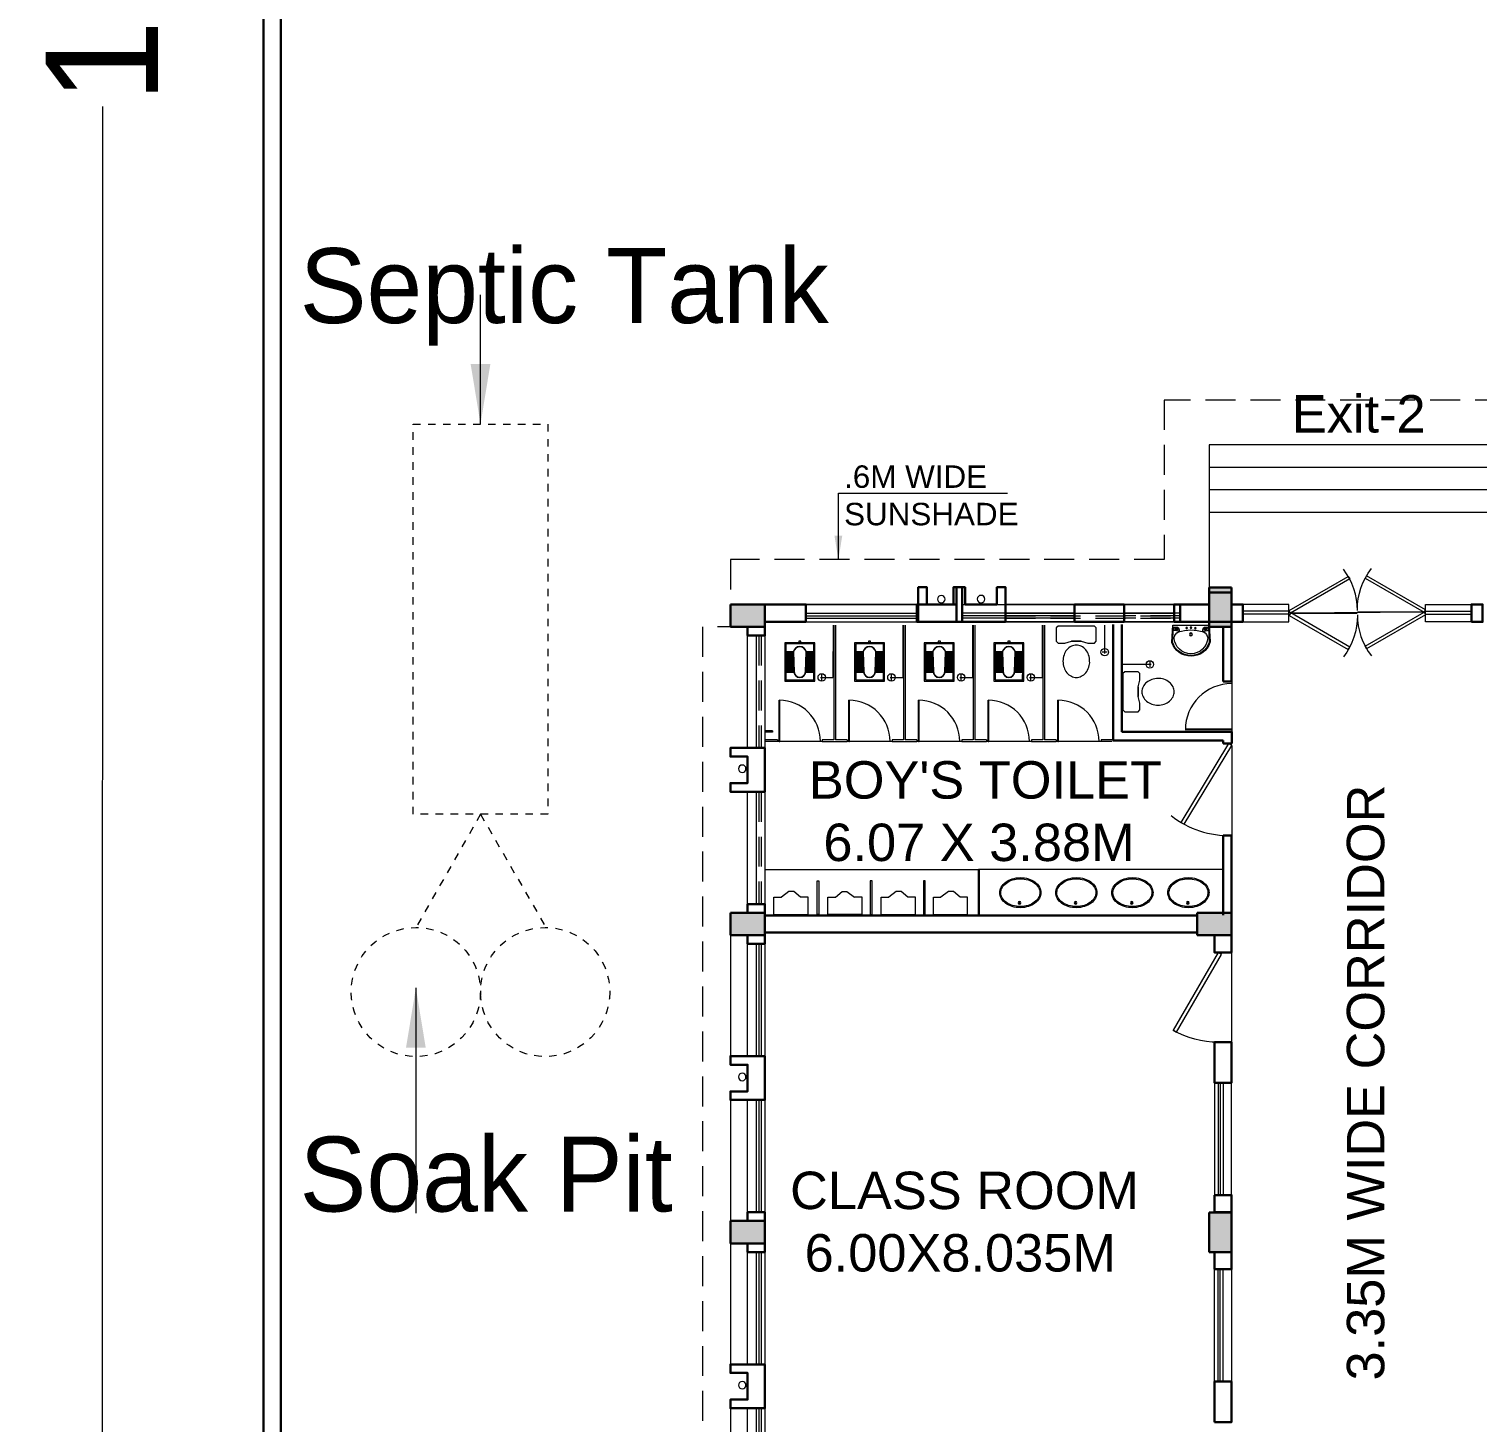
# Model space of a CAD drawing. Header units: millimetres. Extents: x 3614 to 12428, y -844 to 6844.
# Drawn here: x 5203.86 to 5223.19, y -362.15 to -343.55 of the extents above; entities that cross this region are included whole.
import ezdxf

# ---------------------------------------------------------------- set-up
doc = ezdxf.new("R2010")
doc.units = ezdxf.units.MM
doc.header["$LTSCALE"] = 40
doc.header["$MEASUREMENT"] = 0
doc.header["$PDMODE"] = 32
doc.header["$PDSIZE"] = 0.02
doc.linetypes.add('DASHED', pattern=[0.75, 0.5, -0.25])
doc.linetypes.add('DASHED2', pattern=[0.375, 0.25, -0.125])
doc.layers.get('0').update_dxf_attribs({"linetype": 'CONTINUOUS', "lineweight": 20})
doc.layers.get('Defpoints').update_dxf_attribs({"linetype": 'CONTINUOUS', "lineweight": 20})
for name, color, linetype, lineweight in [('Arrow', 1, 'CONTINUOUS', 18), ('CLL LEV.', 15, 'CONTINUOUS', 18), ('Column', 252, 'CONTINUOUS', 30), ('Column Hatch', 253, 'CONTINUOUS', 13), ('CUBICAL TOILET', 160, 'CONTINUOUS', 15), ('Dim', 220, 'CONTINUOUS', 15), ('Door', 54, 'CONTINUOUS', 18), ('elevation', 7, 'CONTINUOUS', 9), ('Fixture', 44, 'CONTINUOUS', 15), ('Furniture', 13, 'CONTINUOUS', 15), ('Hidden', 30, 'DASHED', 18), ('Property Line', 1, 'CONTINUOUS', 30), ('Stair', 1, 'CONTINUOUS', 15), ('TEXT', 7, 'CONTINUOUS', 20), ('Ventilator', 6, 'DASHED', 18), ('Wall', 7, 'CONTINUOUS', 30), ('Window', 150, 'CONTINUOUS', 15), ('Window-Wall', 7, 'CONTINUOUS', 18)]:
    doc.layers.add(name, color=color, linetype=linetype, lineweight=lineweight)
doc.styles.add('DIM', font='arial.ttf')
doc.styles.add('L120', font='simplex.shx', dxfattribs={"height": 1})
doc.styles.get("Standard").update_dxf_attribs({"font": 'txt.shx', "height": 0.03937})
doc.styles.add('STYLE9', font='GOTHIC.TTF')
doc.styles.add('Tabrej', font='GOTHIC.TTF')
doc.styles.add('Tabrej.', font='GOTHIC.TTF', dxfattribs={"height": 1})
doc.dimstyles.new('DIMEN', dxfattribs={"dimtxt": 0.2, "dimasz": 0.25, "dimexe": 0.18, "dimexo": 0.0625, "dimgap": 0.09, "dimtad": 0, "dimdec": 3, "dimzin": 0, "dimdsep": 46, "dimtxsty": 'Tabrej', "dimcen": 0, "dimclrd": 256, "dimclre": 256, "dimclrt": 7, "dimadec": 0, "dimazin": 0, "dimtfac": 1, "dimtdec": 3, "dimtofl": 0, "dimtmove": 0, "dimatfit": 1, "dimfxl": 0, "dimtolj": 1, "dimtzin": 0, "dimlwd": -1, "dimlwe": -1, "dimarcsym": 0})
doc.dimstyles.get("Standard").update_dxf_attribs({"dimtxt": 0.18, "dimasz": 0.18, "dimexe": 0.18, "dimexo": 0.0625, "dimgap": 0.09, "dimtad": 0, "dimtih": 1, "dimtoh": 1, "dimdec": 4, "dimzin": 0, "dimdsep": 46, "dimtxsty": 'Standard', "dimcen": 0.09, "dimadec": 0, "dimazin": 0, "dimtfac": 1, "dimtdec": 4, "dimtofl": 0, "dimtmove": 0, "dimatfit": 3, "dimfxl": 0, "dimtolj": 1, "dimtzin": 0, "dimarcsym": 0})
doc.dimstyles.new('Tabrej', dxfattribs={"dimtxt": 0.5, "dimasz": 0.45, "dimexe": 0.18, "dimexo": 0.0625, "dimgap": 0.09, "dimtad": 0, "dimdec": 3, "dimzin": 0, "dimdsep": 46, "dimtxsty": 'Tabrej', "dimcen": 0, "dimclrd": 256, "dimclre": 256, "dimclrt": 7, "dimaunit": 1, "dimadec": 3, "dimazin": 0, "dimtfac": 1, "dimtdec": 3, "dimtofl": 0, "dimtmove": 0, "dimatfit": 3, "dimfxl": 0, "dimtolj": 1, "dimtzin": 0, "dimlwd": -1, "dimlwe": -1, "dimarcsym": 0})

# ---------------------------------------------------------------- blocks, each defined once
blk = doc.blocks.new('*D30')
at = {"layer": 'Defpoints', "color": 0, "ltscale": 0.05, "transparency": 16777216}
for p in [(5207.23, -257.469), (5204.845, -424.359), (5207.223, -424.36)]:
    blk.add_point(p, dxfattribs=at)
at = {"layer": 'Dim', "ltscale": 0.05, "transparency": 16777216}
for p, q in [((5207.168, -257.469), (5204.672, -257.469)), ((5204.852, -257.919), (5204.849, -337.245)), ((5204.845, -423.909), (5204.848, -344.584)), ((5207.16, -424.36), (5204.665, -424.359))]:
    blk.add_line(p, q, dxfattribs=at)
for points in [[(5204.777, -257.919), (5204.927, -257.919), (5204.852, -257.469)], [(5204.77, -423.909), (5204.92, -423.909), (5204.845, -424.359)]]:
    blk.add_solid(points, dxfattribs=at)
at = {"layer": 'Dim', "color": 7, "lineweight": 35, "ltscale": 0.05, "transparency": 16777216, "insert": (5204.849, -340.914), "char_height": 1.5, "attachment_point": 5, "rotation": 89.9973, "style": 'Tabrej'}
blk.add_mtext('\\A1;166.890', dxfattribs=at)
blk = doc.blocks.new('COLUMN 546')
at = {"layer": 'Column Hatch'}
h = blk.add_hatch(color=0, dxfattribs=at)
h.dxf.hatch_style = 1
h.paths.add_polyline_path([(0, 0), (0.3, 0), (0.3, 0.46), (0, 0.46)])
at = {"layer": 'Column'}
for p, q in [((0.3, 0.46), (0, 0.46)), ((0, 0.46), (0, 0)), ((0.3, 0), (0.3, 0.46)), ((0, 0), (0.3, 0))]:
    blk.add_line(p, q, dxfattribs=at)
blk = doc.blocks.new('VENT 2')
at = {"layer": 'Ventilator', "linetype": 'Continuous', "ltscale": 0.02}
for p, q in [((0, 0.182), (1.5, 0.182)), ((0, 0.152), (1.5, 0.152))]:
    blk.add_line(p, q, dxfattribs=at)
at = {"layer": 'Window-Wall'}
for p, q in [((0, 0.23), (1.5, 0.23)), ((0, 0), (0, 0.23)), ((1.5, 0.23), (1.5, 0)), ((0, 0.115), (1.5, 0.115)), ((1.5, 0), (0, 0))]:
    blk.add_line(p, q, dxfattribs=at)
blk = doc.blocks.new('Door - Left Hung 36 in.')
at = {"layer": 'Door'}
blk.add_line((0.75, -1.3), (35.93, -1.3), dxfattribs=at)
blk.add_lwpolyline([(0.75, -1.3), (0, 0), (31.18, 18), (31.93, 16.7)], close=True, dxfattribs=at)
blk.add_arc((0, 0), 36, 0, 37.31013, dxfattribs=at)
blk = doc.blocks.new('SHAFT2')
at = {"layer": 'Fixture'}
blk.add_circle((0.302, 0.307), 0.05, dxfattribs=at)
at = {"layer": 'Wall'}
blk.add_lwpolyline([(0, 0.585), (0.46, 0.585), (0.46, 0.47), (0.23, 0.47), (0.23, 0.115), (0.46, 0.115), (0.46, 0), (0, 0), (0, 0.585)], dxfattribs=at)
blk = doc.blocks.new('WINDOW 1')
at = {"layer": 'CLL LEV.'}
for p, q in [((-0.115, -0.23), (-0.115, -0.46)), ((1.615, -0.23), (1.615, -0.46)), ((-0.115, -0.46), (1.615, -0.46))]:
    blk.add_line(p, q, dxfattribs=at)
at = {"layer": 'Window'}
for p, q in [((0, -0.051), (1.5, -0.051)), ((0, -0.081), (1.5, -0.081))]:
    blk.add_line(p, q, dxfattribs=at)
at = {"layer": 'Window-Wall'}
for p, q in [((0, 0), (1.5, 0)), ((0, -0.23), (0, 0)), ((1.5, 0), (1.5, -0.23)), ((0, -0.115), (1.5, -0.115)), ((1.5, -0.23), (0, -0.23))]:
    blk.add_line(p, q, dxfattribs=at)
blk = doc.blocks.new('COLM 530')
at = {"layer": 'Column Hatch'}
h = blk.add_hatch(color=0, dxfattribs=at)
h.dxf.hatch_style = 1
h.paths.add_polyline_path([(5443.518, -633.795), (5443.218, -633.795), (5443.218, -634.325), (5443.518, -634.325)])
at = {"layer": 'Column'}
for p, q in [((5443.518, -633.795), (5443.218, -633.795)), ((5443.218, -633.795), (5443.218, -634.325)), ((5443.518, -634.325), (5443.518, -633.795)), ((5443.218, -634.325), (5443.518, -634.325))]:
    blk.add_line(p, q, dxfattribs=at)
blk = doc.blocks.new('*U18')
for p, q in [((0, 0), (0, -6)), ((40, 0), (40, -6))]:
    blk.add_line(p, q)
blk.add_lwpolyline([(0, 0), (34.64, 20), (35.52, 18.48), (0.87, -1.52)], close=True)
blk.add_arc((0, 0), 40, 0, 30)
blk = doc.blocks.new('DOOR1')
at = {"layer": 'Door'}
blk.add_line((0, 0), (1.2, 0), dxfattribs=at)
at = {"layer": 'Door', "xscale": 0.0300000000000013, "yscale": 0.0300000000000013, "zscale": 0.0300000000000013}
blk.add_blockref('*U18', (0, 0.18), dxfattribs=at)
blk = doc.blocks.new('SHAFT')
at = {"layer": 'Fixture'}
blk.add_circle((-0.328, 0.302), 0.05, dxfattribs=at)
at = {"layer": 'Wall'}
blk.add_lwpolyline([(-0.655, 0), (-0.655, 0.46), (-0.54, 0.46), (-0.54, 0.23), (-0.115, 0.23), (-0.115, 0.46), (0, 0.46), (0, 0), (-0.655, 0)], dxfattribs=at)
blk = doc.blocks.new('ENGLISH SHEET')
at = {"layer": 'Fixture'}
for p, q in [((4663.798, 251.204), (4663.773, 251.179)), ((4663.773, 251.179), (4663.773, 250.696)), ((4663.976, 251.204), (4663.798, 251.204)), ((4664.002, 251.179), (4663.976, 251.204)), ((4663.976, 251.001), (4664.002, 251.09)), ((4664.002, 251.09), (4664.002, 251.179)), ((4663.976, 250.874), (4663.976, 251.001)), ((4663.976, 251.001), (4663.976, 250.874)), ((4664.002, 250.785), (4663.976, 250.874)), ((4663.773, 250.696), (4663.798, 250.67)), ((4663.798, 250.67), (4663.976, 250.67)), ((4663.976, 250.67), (4664.002, 250.696)), ((4664.002, 250.696), (4664.002, 250.785))]:
    blk.add_line(p, q, dxfattribs=at)
blk.add_lwpolyline([(4664.459, 250.937, 0.117036), (4664.443, 251.003, 0.104338), (4664.396, 251.063, 0.09029), (4664.321, 251.105, 0.09898), (4664.243, 251.115, 0.08237), (4664.159, 251.101, 0.09029), (4664.09, 251.063, 0.104338), (4664.043, 251.003, 0.117036), (4664.027, 250.937, 0.117036), (4664.043, 250.871, 0.104338), (4664.09, 250.811, 0.09029), (4664.159, 250.773, 0.08237), (4664.243, 250.759, 0.08237), (4664.327, 250.773, 0.09029), (4664.396, 250.811, 0.104338), (4664.443, 250.871, 0.117036)], format="xyb", close=True, dxfattribs=at)
blk = doc.blocks.new('RSA BASIN 9')
for points in [[(-0.1, -16.2, 0.340881), (10.04, -9, 0.074195), (10.06, -8.89), (9.53, 0), (-9.54, 0), (-10.02, -8.77, 0.082611), (-9.96, -9.15, 0.330812), (-0.1, -16.2)], [(0, -15.03, 0.391482), (8.86, -6.67, 0.252869), (6.53, -3.51, 0.087242), (0.02, -2.46, 0.079484), (-6.53, -3.51, 0.2542), (-8.82, -6.67, 0.39026), (0, -15.03)], [(-8.57, -1.96, -0.907437), (-8.45, -1.81), (-7.52, -2.57, -0.907437), (-7.64, -2.72)], [(-8.2, -1.64, -0.907437), (-8.07, -1.49), (-7.14, -2.25, -0.907437), (-7.27, -2.4)], [(-7.82, -1.32, -0.907437), (-7.7, -1.17), (-6.77, -1.93, -0.907437), (-6.89, -2.08)], [(7.82, -1.32, 0.907437), (7.7, -1.17), (6.77, -1.93, 0.907437), (6.89, -2.08)], [(8.2, -1.64, 0.907437), (8.07, -1.49), (7.14, -2.25, 0.907437), (7.27, -2.4)], [(8.57, -1.96, 0.907437), (8.45, -1.81), (7.52, -2.57, 0.907437), (7.64, -2.72)]]:
    blk.add_lwpolyline(points, format="xyb", close=True)
for points in [[(-5.93, -3.31), (-6.16, -2.95, -0.183787), (-6.22, -2.68, 0.126662), (-6.25, -2.43), (-6.59, -1.44, 0.35453), (-7.05, -0.98), (-8.75, -0.98, 0.414214), (-9.14, -1.37), (-9.56, -9.09, 0.329849), (-0.07, -15.81, 0.338736), (9.65, -8.94, 0.075632), (9.66, -8.82), (9.14, -1.37, 0.414214), (8.75, -0.98), (7.05, -0.98, 0.35453), (6.59, -1.44), (6.25, -2.43, 0.126662), (6.22, -2.68, -0.183787), (6.16, -2.95), (5.93, -3.31)], [(-6.18, -3.39), (-6.24, -3.29, 0.220542), (-6.52, -3.11), (-8.75, -2.78, -0.361119), (-9.19, -2.35)], [(6.18, -3.39), (6.24, -3.29, -0.220542), (6.52, -3.11), (8.75, -2.78, 0.358803), (9.21, -2.33, 0.358803)]]:
    blk.add_lwpolyline(points, format="xyb")
for centre, radius in [((-2.35, -1.56), 0.399), ((0, -4.82), 0.771), ((0, -4.82), 0.602), ((0, -1.23), 0.399), ((2.28, -1.51), 0.399)]:
    blk.add_circle(centre, radius)
blk = doc.blocks.new('RSA CL6')
for p, q in [((5.51, 3.48), (5.51, 7.28)), ((5.91, 3.47), (5.91, 7.28)), ((6.3, 3.46), (6.3, 7.28)), ((6.69, 3.45), (6.69, 7.28)), ((7.09, 3.44), (7.09, 7.28)), ((7.48, 3.43), (7.48, 7.28)), ((7.87, 3.42), (7.87, 7.28)), ((8.27, 3.41), (8.27, 7.28)), ((8.66, 3.4), (8.66, 7.28)), ((9.06, 3.39), (9.06, 7.28)), ((9.45, 3.38), (9.45, 7.28)), ((9.84, 3.37), (9.84, 7.28)), ((10.24, 3.36), (10.24, 7.28)), ((10.63, 3.35), (10.63, 7.28)), ((11.02, 3.34), (11.02, 7.28)), ((11.42, 3.33), (11.42, 7.28)), ((11.81, 3.32), (11.81, 7.28)), ((12.2, 3.31), (12.2, 7.28)), ((12.6, 3.31), (12.6, 7.28)), ((12.99, 3.3), (12.99, 7.28)), ((13.39, 3.29), (13.39, 7.28)), ((13.78, 3.28), (13.78, 7.28)), ((14.17, 3.27), (14.17, 7.28)), ((14.57, 3.26), (14.57, 7.28)), ((14.96, 3.25), (14.96, 7.28)), ((15.35, 3.24), (15.35, 7.28)), ((15.75, 3.23), (15.75, 7.28)), ((16.14, 3.22), (16.14, 7.28)), ((16.14, 7.28), (16.14, 3.22)), ((5.51, -7.28), (5.51, -3.47)), ((5.91, -7.28), (5.91, -3.45)), ((6.3, -7.28), (6.3, -3.44)), ((6.69, -7.28), (6.69, -3.43)), ((7.09, -7.28), (7.09, -3.42)), ((7.48, -7.28), (7.48, -3.41)), ((7.87, -7.28), (7.87, -3.4)), ((8.27, -7.28), (8.27, -3.39)), ((8.66, -7.28), (8.66, -3.38)), ((9.06, -7.28), (9.06, -3.37)), ((9.45, -7.28), (9.45, -3.36)), ((9.84, -7.28), (9.84, -3.34)), ((10.24, -7.28), (10.24, -3.33)), ((10.63, -7.28), (10.63, -3.32)), ((11.02, -7.28), (11.02, -3.31)), ((11.42, -7.28), (11.42, -3.3)), ((11.81, -7.28), (11.81, -3.29)), ((12.2, -7.28), (12.2, -3.28)), ((12.6, -7.28), (12.6, -3.27)), ((12.99, -7.28), (12.99, -3.26)), ((13.39, -7.28), (13.39, -3.24)), ((13.78, -7.28), (13.78, -3.23)), ((14.17, -7.28), (14.17, -3.22)), ((14.57, -7.28), (14.57, -3.21)), ((14.96, -7.28), (14.96, -3.2)), ((15.35, -7.28), (15.35, -3.19)), ((15.75, -7.28), (15.75, -3.18)), ((16.14, -3.17), (16.14, -7.28)), ((16.14, -7.28), (16.14, -3.17))]:
    blk.add_line(p, q)
for points in [[(0.79, 7.87), (20.87, 7.87), (20.87, -7.87), (0.79, -7.87)], [(1.38, 7.28), (20.28, 7.28), (20.28, -7.28), (1.38, -7.28)]]:
    blk.add_lwpolyline(points, close=True)
blk.add_lwpolyline([(0.79, -0.59), (0, -0.59), (0, 0.59), (0.79, 0.59)])
for points in [[(5.51, 3.48), (16.14, 3.22, -0.899983), (16.14, -3.17), (5.54, -3.47, -0.799392)], [(5.53, 3.28), (16.13, 3.02, -0.897689), (16.12, -2.97), (5.56, -3.27, -0.793494), (5.53, 3.28)]]:
    blk.add_lwpolyline(points, format="xyb", close=True)
blk = doc.blocks.new('RH 1200')
for p, q in [((21, 0), (21, 43.3)), ((21.7, 0), (21.7, 43.3)), ((-21.7, 0), (21.7, 0)), ((21.7, 0), (21, 0))]:
    blk.add_line(p, q)
at = {"extrusion": (0, 0, -1)}
blk.add_ellipse((21.7, 0), major_axis=(-30.6, 30.6), ratio=1, start_param=5.497787, end_param=7.068583, dxfattribs=at)
blk = doc.blocks.new('HJK')
at = {"layer": 'Door', "ltscale": 20}
blk.add_line((3658.233, -481.12), (3658.908, -481.12), dxfattribs=at)
at = {"layer": 'Door', "ltscale": 20, "xscale": 0.014287499999341, "yscale": 0.014287499999341, "zscale": 0.014287499999341, "rotation": 359.999999999943}
blk.add_blockref('RH 1200', (3658.571, -481.12), dxfattribs=at)
blk = doc.blocks.new('RSA BASIN 2')
for points in [[(10.67, -8.12, 0.12976), (9.97, -5.22, 0.106426), (7.61, -2.47, 0.084431), (4.27, -0.72, 0.073534), (0, 0, 0.073534), (-4.29, -0.55, 0.084431), (-7.7, -2.16, 0.106426), (-10.17, -4.82, 0.12976), (-10.98, -7.69, 0.12976), (-10.28, -10.59, 0.106426), (-7.92, -13.34, 0.084431), (-4.58, -15.09, 0.073534), (-0.31, -15.81, 0.073534), (3.98, -15.26, 0.084431), (7.39, -13.64, 0.106426), (9.85, -10.99, 0.12976)], [(10.08, -7.9, 0.119977), (9.45, -5.5, 0.106426), (7.25, -2.94, 0.084431), (4.08, -1.28, 0.073534), (-0.01, -0.59, 0.073534), (-4.13, -1.12, 0.084431), (-7.36, -2.65, 0.106426), (-9.66, -5.12, 0.12976), (-10.39, -7.7, 0.009633), (-10.39, -7.9, 0.119977), (-9.76, -10.31, 0.106426), (-7.57, -12.87, 0.084431), (-4.4, -14.53, 0.073534), (-0.3, -15.22, 0.073534), (3.82, -14.69, 0.084431), (7.05, -13.16, 0.106426), (9.35, -10.69, 0.12976), (10.08, -8.11, 0.009633)]]:
    blk.add_lwpolyline(points, format="xyb", close=True)
for radius in [0.7, 0.479]:
    blk.add_circle((-0.47, -2.53), radius)
blk = doc.blocks.new('Urinal 1')
for p, q in [((0, 9), (9, 9)), ((0, 9), (0, -9)), ((9, 9), (9, 5)), ((12, 1), (9, 5)), ((12, -1.5), (12, 1)), ((9, -5), (12, -1.5)), ((9, -9), (9, -5)), ((0, -9), (9, -9))]:
    blk.add_line(p, q)
blk = doc.blocks.new('rtg')
at = {"layer": 'Door', "ltscale": 0.05}
blk.add_line((5064.361, -255.623), (5064.361, -256.826), dxfattribs=at)
at = {"layer": 'Door'}
blk.add_lwpolyline([(5064.361, -255.623), (5064.317, -255.597), (5063.682, -256.65), (5063.726, -256.676)], close=True, dxfattribs=at)
blk.add_arc((5064.319, -255.593), 1.234, 231.6585, 271.9391, dxfattribs=at)
blk = doc.blocks.new('fgb')
at = {"layer": 'Property Line', "lineweight": 30, "ltscale": 0.2}
for p, q in [((4957.441, -197.956), (4957.433, -364.846)), ((4957.671, -198.128), (4957.663, -364.609))]:
    blk.add_line(p, q, dxfattribs=at)
blk = doc.blocks.new('A$C655E106F')
at = {"layer": 'Arrow', "linetype": 'DASHED2', "ltscale": 0.05}
for q in [(-4258, -4374), (-2508, -4355)]:
    blk.add_line((-3383, -2842), q, dxfattribs=at)
blk.add_lwpolyline([(-4296, 2444), (-2470, 2444), (-2470, -2842), (-4296, -2842)], close=True, dxfattribs=at)
for centre in [(-4258, -5249), (-2508, -5249)]:
    blk.add_circle(centre, 875, dxfattribs=at)
blk = doc.blocks.new('NEW BILDING')
at = {"layer": 'CLL LEV.'}
for p, q in [((5437.0578, -269.9611), (5436.8278, -269.9611)), ((5437.0578, -269.9611), (5436.8278, -269.9611)), ((5437.0578, -269.9611), (5436.8278, -269.9611)), ((5437.0578, -271.6911), (5436.8278, -271.6911)), ((5437.0578, -271.6911), (5436.8278, -271.6911)), ((5437.0578, -271.6911), (5436.8278, -271.6911)), ((5437.0578, -272.0461), (5436.8278, -272.0461)), ((5437.0578, -272.0461), (5436.8278, -272.0461)), ((5437.0578, -272.0461), (5436.8278, -272.0461)), ((5437.0578, -273.7761), (5436.8278, -273.7761)), ((5437.0578, -273.7761), (5436.8278, -273.7761)), ((5437.0578, -273.7761), (5436.8278, -273.7761))]:
    blk.add_line(p, q, dxfattribs=at)
at = {"layer": 'CUBICAL TOILET', "ltscale": 0.01}
for p, q in [((5438.2098, -269.9381), (5438.2098, -271.4681)), ((5438.2298, -269.9381), (5438.2298, -271.4681)), ((5439.1398, -269.9381), (5439.1398, -271.4681)), ((5439.1598, -269.9381), (5439.1598, -271.4681)), ((5440.0698, -269.9381), (5440.0698, -271.4681)), ((5440.0898, -269.9381), (5440.0898, -271.4681)), ((5440.9998, -269.9381), (5440.9998, -271.4681)), ((5441.0198, -269.9381), (5441.0198, -271.4681)), ((5437.3878, -271.3468), (5437.2878, -271.3468)), ((5437.3878, -271.3468), (5437.2878, -271.3468)), ((5437.3878, -271.3668), (5437.2878, -271.3668)), ((5437.3878, -271.3668), (5437.2878, -271.3668)), ((5437.4548, -271.4681), (5437.2999, -271.4681)), ((5437.4548, -271.4881), (5437.2999, -271.4881)), ((5437.3878, -271.3468), (5437.3878, -271.3668)), ((5437.3878, -271.3468), (5437.3878, -271.3668)), ((5437.4548, -271.4681), (5437.4548, -271.4881)), ((5437.4548, -271.4905), (5437.4548, -271.4805)), ((5438.2098, -271.4681), (5438.0548, -271.4681)), ((5438.0548, -271.4681), (5438.0548, -271.4881)), ((5438.0548, -271.4881), (5438.3848, -271.4881)), ((5438.3848, -271.4681), (5438.2298, -271.4681)), ((5438.3848, -271.4681), (5438.3848, -271.4881)), ((5439.1398, -271.4681), (5438.9848, -271.4681)), ((5438.9848, -271.4681), (5438.9848, -271.4881)), ((5438.9848, -271.4881), (5439.3148, -271.4881)), ((5439.3148, -271.4681), (5439.1598, -271.4681)), ((5439.3148, -271.4681), (5439.3148, -271.4881)), ((5440.0698, -271.4681), (5439.9148, -271.4681)), ((5439.9148, -271.4681), (5439.9148, -271.4881)), ((5439.9148, -271.4881), (5440.2448, -271.4881)), ((5440.2448, -271.4681), (5440.0898, -271.4681)), ((5440.2448, -271.4681), (5440.2448, -271.4881)), ((5440.9998, -271.4681), (5440.8448, -271.4681)), ((5440.8448, -271.4681), (5440.8448, -271.4881)), ((5440.8448, -271.4881), (5441.1748, -271.4881)), ((5441.1748, -271.4681), (5441.0198, -271.4681)), ((5441.1748, -271.4681), (5441.1748, -271.4881)), ((5441.9249, -271.4681), (5441.7748, -271.4681)), ((5441.7748, -271.4681), (5441.7748, -271.4881)), ((5441.9249, -271.4881), (5441.7748, -271.4881))]:
    blk.add_line(p, q, dxfattribs=at)
at = {"layer": 'CUBICAL TOILET', "ltscale": 0.05}
for p, q in [((5440.14, -273.7991), (5440.14, -273.2011)), ((5440.1525, -273.2011), (5440.14, -273.2011)), ((5440.1525, -273.7991), (5440.1525, -273.2011))]:
    blk.add_line(p, q, dxfattribs=at)
at = {"layer": 'Door'}
blk.add_line((5446.106, -269.7648), (5444.2865, -269.7753), dxfattribs=at)
at = {"layer": 'Door', "ltscale": 20}
blk.add_line((5443.5181, -270.688), (5443.5181, -271.363), dxfattribs=at)
at = {"layer": 'Fixture'}
for p, q in [((5437.2878, -273.2011), (5440.14, -273.2011)), ((5443.4027, -273.2011), (5440.1525, -273.2011))]:
    blk.add_line(p, q, dxfattribs=at)
for points in [[(5438.0093, -273.3491), (5438.0093, -273.7991), (5437.9843, -273.7991), (5437.9843, -273.3491)], [(5438.6943, -273.3491), (5438.6943, -273.7991), (5438.7193, -273.7991), (5438.7193, -273.3491)], [(5439.4043, -273.3496), (5439.4043, -273.7996), (5439.4293, -273.7996), (5439.4293, -273.3496)]]:
    blk.add_lwpolyline(points, close=True, dxfattribs=at)
at = {"layer": 'Furniture', "ltscale": 0.05}
for p, q in [((5438.1974, -269.9381), (5438.1973, -270.6352)), ((5439.1274, -269.9381), (5439.1273, -270.6352)), ((5440.0574, -269.9381), (5440.0573, -270.6352)), ((5440.9874, -269.9381), (5440.9873, -270.6352)), ((5441.8237, -270.3138), (5441.8237, -269.9353)), ((5441.8578, -270.298), (5441.7895, -270.298)), ((5442.4417, -270.4614), (5442.0632, -270.4613)), ((5442.4259, -270.4272), (5442.4259, -270.4955)), ((5438.0315, -270.6352), (5438.1973, -270.6352)), ((5438.0473, -270.6694), (5438.0473, -270.6011)), ((5438.9615, -270.6352), (5439.1273, -270.6352)), ((5438.9773, -270.6694), (5438.9773, -270.6011)), ((5439.8915, -270.6352), (5440.0573, -270.6352)), ((5439.9073, -270.6694), (5439.9073, -270.6011)), ((5440.7273, -270.6631), (5440.7273, -270.5948)), ((5440.8215, -270.6352), (5440.9873, -270.6352)), ((5440.8373, -270.6694), (5440.8373, -270.6011))]:
    blk.add_line(p, q, dxfattribs=at)
for centre in [(5441.8237, -270.298), (5442.4259, -270.4614), (5438.0473, -270.6352), (5438.9773, -270.6352), (5439.9073, -270.6352), (5440.8373, -270.6352)]:
    blk.add_circle(centre, 0.05, dxfattribs=at)
at = {"layer": 'Hidden', "ltscale": 0.02}
for p, q in [((5447.7678, -266.9311), (5442.6178, -266.9311)), ((5442.6178, -266.9311), (5442.6178, -269.0611)), ((5442.6178, -269.0611), (5436.8278, -269.0611)), ((5436.8278, -269.0611), (5436.8278, -269.6611)), ((5437.0578, -269.9611), (5436.4578, -269.9611)), ((5436.4578, -269.9611), (5436.4578, -282.3061)), ((5437.0578, -269.9611), (5436.4578, -269.9611))]:
    blk.add_line(p, q, dxfattribs=at)
at = {"layer": 'Stair', "ltscale": 0.05}
for p, q in [((5447.1678, -267.5311), (5443.2178, -267.5311)), ((5443.2178, -267.5311), (5443.2178, -269.5011)), ((5447.1678, -267.8311), (5443.2178, -267.8311)), ((5447.1678, -268.1311), (5443.2178, -268.1311)), ((5447.1678, -268.4311), (5443.2178, -268.4311))]:
    blk.add_line(p, q, dxfattribs=at)
at = {"layer": 'Ventilator', "ltscale": 0.02}
for p, q in [((5440.5003, -269.8132), (5442.7503, -269.8132)), ((5440.5003, -269.8432), (5442.7503, -269.8432)), ((5442.8328, -269.8132), (5442.0828, -269.8132)), ((5442.8328, -269.8432), (5442.0828, -269.8432)), ((5442.8396, -269.8132), (5442.0896, -269.8132)), ((5442.8396, -269.8432), (5442.0896, -269.8432)), ((5437.2068, -270.0761), (5437.2068, -271.5761)), ((5437.2068, -270.0761), (5437.2068, -271.5761)), ((5437.2068, -270.0761), (5437.2068, -271.5761)), ((5437.2368, -270.0761), (5437.2368, -271.5761)), ((5437.2368, -270.0761), (5437.2368, -271.5761)), ((5437.2368, -270.0761), (5437.2368, -271.5761)), ((5437.2068, -272.1611), (5437.2068, -273.6611)), ((5437.2068, -272.1611), (5437.2068, -273.6611)), ((5437.2068, -272.1611), (5437.2068, -273.6611)), ((5437.2368, -272.1611), (5437.2368, -273.6611)), ((5437.2368, -272.1611), (5437.2368, -273.6611)), ((5437.2368, -272.1611), (5437.2368, -273.6611))]:
    blk.add_line(p, q, dxfattribs=at)
at = {"layer": 'Wall', "ltscale": 0.05}
for p, q in [((5441.9369, -271.4782), (5441.9366, -269.9261)), ((5442.0518, -271.3611), (5442.0516, -269.9261)), ((5443.4031, -270.688), (5443.4031, -269.9611)), ((5443.5178, -269.9611), (5443.5178, -270.688)), ((5443.5181, -270.688), (5443.4031, -270.688)), ((5443.5181, -270.688), (5443.4031, -270.688)), ((5443.4031, -271.478), (5441.9369, -271.4782)), ((5443.5181, -271.363), (5442.0518, -271.3632)), ((5443.4031, -271.5162), (5443.4031, -271.478)), ((5443.4031, -271.5162), (5443.5181, -271.5162)), ((5443.5181, -271.5162), (5443.5181, -271.3629)), ((5443.4026, -272.7455), (5443.5176, -272.7455)), ((5443.4028, -273.8106), (5443.4026, -272.7455)), ((5443.5178, -273.8106), (5443.5176, -272.7455))]:
    blk.add_line(p, q, dxfattribs=at)
at = {"layer": 'Wall'}
for p, q in [((5443.2878, -269.8911), (5443.5178, -269.8911)), ((5443.2878, -269.8911), (5443.5178, -269.8911)), ((5443.0578, -273.8111), (5437.2878, -273.8111)), ((5443.0578, -273.8111), (5437.2878, -273.8111)), ((5443.0578, -273.8111), (5437.2878, -273.8111)), ((5443.0578, -274.0411), (5437.2878, -274.0411)), ((5443.0578, -274.0411), (5437.2878, -274.0411))]:
    blk.add_line(p, q, dxfattribs=at)
at = {"layer": 'Wall', "ltscale": 0.05}
for points in [[(5437.8354, -269.8915), (5437.2878, -269.8915), (5437.2878, -269.6611), (5437.8354, -269.6611)], [(5441.4204, -269.6615), (5442.0828, -269.6615), (5442.0828, -269.8915), (5441.4204, -269.8915)], [(5442.8328, -269.6611), (5443.2178, -269.6611), (5443.2178, -269.8911), (5442.8328, -269.8911)]]:
    blk.add_lwpolyline(points, close=True, dxfattribs=at)
at = {"layer": 'Wall'}
for points in [[(5439.3166, -269.8911), (5439.3166, -269.6611), (5439.8453, -269.6611), (5439.8453, -269.8911), (5439.3166, -269.8911)], [(5442.7503, -269.8911), (5442.7503, -269.6611), (5443.2178, -269.6611), (5443.2178, -269.8911), (5442.7503, -269.8911)], [(5437.0578, -269.9611), (5437.0578, -270.0761), (5437.2878, -270.0761), (5437.2878, -269.9611), (5437.0578, -269.9611)], [(5437.0578, -270.0761), (5437.0578, -269.9611), (5437.2878, -269.9611), (5437.2878, -270.0761), (5437.0578, -270.0761)], [(5437.0578, -269.9611), (5437.0578, -270.0761), (5437.2878, -270.0761), (5437.2878, -269.9611), (5437.0578, -269.9611)], [(5437.0578, -270.0761), (5437.0578, -269.9611), (5437.2878, -269.9611), (5437.2878, -270.0761), (5437.0578, -270.0761)], [(5437.0578, -269.9611), (5437.0578, -270.0761), (5437.2878, -270.0761), (5437.2878, -269.9611), (5437.0578, -269.9611)], [(5437.0578, -270.0761), (5437.0578, -269.9611), (5437.2878, -269.9611), (5437.2878, -270.0761), (5437.0578, -270.0761)], [(5437.0578, -273.7761), (5437.0578, -273.6611), (5437.2878, -273.6611), (5437.2878, -273.7761), (5437.0578, -273.7761)], [(5437.0578, -273.7761), (5437.0578, -273.6611), (5437.2878, -273.6611), (5437.2878, -273.7761), (5437.0578, -273.7761)], [(5437.0578, -273.7761), (5437.0578, -273.6611), (5437.2878, -273.6611), (5437.2878, -273.7761), (5437.0578, -273.7761)], [(5437.0578, -274.0761), (5437.0578, -274.1911), (5437.2878, -274.1911), (5437.2878, -274.0761), (5437.0578, -274.0761)], [(5437.0578, -274.1911), (5437.0578, -274.0761), (5437.2878, -274.0761), (5437.2878, -274.1911), (5437.0578, -274.1911)], [(5443.2878, -274.0761), (5443.5178, -274.0761), (5443.5178, -274.3061), (5443.2878, -274.3061), (5443.2878, -274.0761)], [(5443.2878, -275.5061), (5443.5178, -275.5061), (5443.5178, -276.0461), (5443.2878, -276.0461), (5443.2878, -275.5061)], [(5443.2878, -277.5461), (5443.5178, -277.5461), (5443.5178, -277.7761), (5443.2878, -277.7761), (5443.2878, -277.5461)], [(5437.0578, -277.8911), (5437.0578, -277.7761), (5437.2878, -277.7761), (5437.2878, -277.8911), (5437.0578, -277.8911)], [(5437.0578, -278.1911), (5437.0578, -278.3061), (5437.2878, -278.3061), (5437.2878, -278.1911), (5437.0578, -278.1911)], [(5437.0578, -278.3061), (5437.0578, -278.1911), (5437.2878, -278.1911), (5437.2878, -278.3061), (5437.0578, -278.3061)], [(5443.2878, -278.5361), (5443.5178, -278.5361), (5443.5178, -278.3061), (5443.2878, -278.3061), (5443.2878, -278.5361)], [(5443.2878, -280.5761), (5443.5178, -280.5761), (5443.5178, -280.0361), (5443.2878, -280.0361), (5443.2878, -280.5761)]]:
    blk.add_lwpolyline(points, dxfattribs=at)
at = {"layer": 'Wall', "ltscale": 0.05}
for points in [[(5443.6678, -269.8932), (5443.5178, -269.8932), (5443.5178, -269.6611), (5443.6678, -269.6611), (5443.6678, -269.8932)], [(5446.7178, -269.8932), (5446.8678, -269.8932), (5446.8678, -269.6611), (5446.7178, -269.6611), (5446.7178, -269.8932)]]:
    blk.add_lwpolyline(points, dxfattribs=at)
at = {"layer": 'Window', "ltscale": 0.05}
for p, q in [((5444.2798, -269.75), (5443.6678, -269.75)), ((5444.2798, -269.7918), (5443.6678, -269.7918)), ((5446.1058, -269.75), (5446.7178, -269.75)), ((5446.1058, -269.7918), (5446.7178, -269.7918))]:
    blk.add_line(p, q, dxfattribs=at)
at = {"layer": 'Window-Wall'}
for p, q in [((5437.2878, -269.6611), (5439.8453, -269.6611)), ((5437.8166, -269.6611), (5437.7016, -269.6611)), ((5439.3166, -269.6611), (5439.4316, -269.6611)), ((5442.7503, -269.6611), (5440.5003, -269.6611)), ((5440.5003, -269.6611), (5440.5003, -269.8911)), ((5440.5003, -269.7761), (5442.7503, -269.7761)), ((5442.0828, -269.8911), (5442.0828, -269.6611)), ((5442.0828, -269.6611), (5442.8328, -269.6611)), ((5442.8328, -269.7761), (5442.0828, -269.7761)), ((5442.7503, -269.8911), (5442.7503, -269.6611)), ((5442.7503, -269.6611), (5442.8653, -269.6611)), ((5442.8328, -269.6611), (5442.8328, -269.8911)), ((5440.5003, -269.8911), (5441.9366, -269.8911)), ((5442.0516, -269.8911), (5442.7503, -269.8911)), ((5442.8328, -269.8911), (5442.0828, -269.8911)), ((5442.8396, -269.8911), (5442.0896, -269.8911)), ((5437.0578, -271.5761), (5437.0578, -270.0761)), ((5437.0578, -270.0761), (5437.2878, -270.0761)), ((5437.0578, -271.5761), (5437.0578, -270.0761)), ((5437.0578, -270.0761), (5437.2878, -270.0761)), ((5437.0578, -271.5761), (5437.0578, -270.0761)), ((5437.0578, -270.0761), (5437.2878, -270.0761)), ((5437.1728, -270.0761), (5437.1728, -271.5761)), ((5437.1728, -270.0761), (5437.1728, -271.5761)), ((5437.1728, -270.0761), (5437.1728, -271.5761)), ((5437.2878, -270.0761), (5437.2878, -271.5761)), ((5437.2878, -270.0761), (5437.2878, -271.5761)), ((5437.2878, -270.0761), (5437.2878, -271.5761)), ((5437.2878, -271.5761), (5437.0578, -271.5761)), ((5437.2878, -271.5761), (5437.0578, -271.5761)), ((5437.2878, -271.5761), (5437.0578, -271.5761)), ((5437.0578, -273.6611), (5437.0578, -272.1611)), ((5437.0578, -272.1611), (5437.2878, -272.1611)), ((5437.0578, -273.6611), (5437.0578, -272.1611)), ((5437.0578, -272.1611), (5437.2878, -272.1611)), ((5437.0578, -273.6611), (5437.0578, -272.1611)), ((5437.0578, -272.1611), (5437.2878, -272.1611)), ((5437.1728, -272.1611), (5437.1728, -273.6611)), ((5437.1728, -272.1611), (5437.1728, -273.6611)), ((5437.1728, -272.1611), (5437.1728, -273.6611)), ((5437.2878, -272.1611), (5437.2878, -273.6611)), ((5437.2878, -272.1611), (5437.2878, -273.6611)), ((5437.2878, -272.1611), (5437.2878, -273.6611)), ((5437.2878, -273.6611), (5437.0578, -273.6611)), ((5437.2878, -273.6611), (5437.0578, -273.6611)), ((5437.2878, -273.6611), (5437.0578, -273.6611))]:
    blk.add_line(p, q, dxfattribs=at)
at = {"layer": 'Window-Wall', "ltscale": 0.05}
for points in [[(5443.6678, -269.8932), (5444.2798, -269.8932), (5444.2798, -269.6611), (5443.6678, -269.6611)], [(5446.7178, -269.8932), (5446.1058, -269.8932), (5446.1058, -269.6611), (5446.7178, -269.6611)]]:
    blk.add_lwpolyline(points, close=True, dxfattribs=at)
at = {"linetype": 'ByBlock', "extrusion": (0, 0, -1), "zscale": -1, "rotation": 90.00000000000001}
blk.add_blockref('SHAFT2', (-5439.3354, -269.8915), dxfattribs=at)
at = {"color": 7, "extrusion": (0, 0, -1), "zscale": -1}
blk.add_blockref('COLUMN 546', (-5443.5178, -269.8932), dxfattribs=at)
at = {"color": 7, "extrusion": (0, 0, -1), "zscale": -1, "rotation": 270}
blk.add_blockref('COLUMN 546', (-5437.2878, -269.6611), dxfattribs=at)
at = {"linetype": 'ByBlock', "xscale": -1}
blk.add_blockref('SHAFT2', (5437.2878, -272.1611), dxfattribs=at)
blk.add_blockref('SHAFT2', (5437.2878, -272.1611), dxfattribs=at)
at = {"color": 7, "extrusion": (0, 0, -1), "xscale": -1, "zscale": -1, "rotation": 270}
for p in [(-5437.2878, -274.0761), (-5443.5178, -274.0761), (-5437.2878, -278.1911)]:
    blk.add_blockref('COLUMN 546', p, dxfattribs=at)
at = {"linetype": 'ByBlock', "extrusion": (0, 0, -1), "zscale": -1}
for p in [(-5437.2878, -276.2761), (-5437.2878, -280.3911)]:
    blk.add_blockref('SHAFT2', p, dxfattribs=at)
blk.add_blockref('COLM 530', (0, 356.0187))
at = {"layer": 'CLL LEV.', "rotation": 270}
for p in [(5437.2878, -274.1911), (5437.2878, -276.2761), (5437.2878, -278.3061), (5437.2878, -280.3911)]:
    blk.add_blockref('WINDOW 1', p, dxfattribs=at)
at = {"layer": 'Door', "extrusion": (0, 0, -1), "xscale": -0.0252777777711346, "yscale": 0.0252777777711346, "zscale": -0.0252777777711346}
blk.add_blockref('Door - Left Hung 36 in.', (-5444.2863, -269.7421), dxfattribs=at)
at = {"layer": 'Door'}
for name, p, xscale, yscale, zscale in [('Door - Left Hung 36 in.', (5446.1059, -269.7324), -0.0252777777711346, 0.0252777777711346, 0.0252777777711346), ('HJK', (8689.8179, 156.1739), -0.8888888890196541, 0.8888888890196541, 0.8888888890196541), ('HJK', (8690.7479, 156.1739), -0.8888888890196541, 0.8888888890196541, 0.8888888890196541), ('HJK', (8691.6779, 156.1739), -0.8888888890196541, 0.8888888890196541, 0.8888888890196541), ('HJK', (8692.6079, 156.1739), -0.8888888890196541, 0.8888888890196541, 0.8888888890196541), ('HJK', (8693.5379, 156.1739), -0.8888888890196541, 0.8888888890196541, 0.8888888890196541)]:
    blk.add_blockref(name, p, dxfattribs=dict(at, xscale=xscale, yscale=yscale, zscale=zscale))
at = {"layer": 'Door', "xscale": -0.0252777777711346, "yscale": 0.0252777777711346, "zscale": 0.0252777777711346, "rotation": 180}
blk.add_blockref('Door - Left Hung 36 in.', (5444.2867, -269.8068), dxfattribs=at)
at = {"layer": 'Door', "extrusion": (0, 0, -1), "xscale": -0.0252777777711346, "yscale": 0.0252777777711346, "zscale": -0.0252777777711346, "rotation": 180}
blk.add_blockref('Door - Left Hung 36 in.', (-5446.1062, -269.7972), dxfattribs=at)
at = {"layer": 'Door', "ltscale": 20, "extrusion": (0, 0, -1), "xscale": 0.0142875000055938, "yscale": 0.0142875000055938, "zscale": -0.0142875000055938, "rotation": 270.000000014589}
blk.add_blockref('RH 1200', (-5443.5181, -271.0259), dxfattribs=at)
at = {"layer": 'Door'}
blk.add_blockref('rtg', (379.1574, -15.9195), dxfattribs=at)
at = {"layer": 'elevation'}
for p, rotation in [((5190.7509, 4393.8372), 269.9970129361768), ((778.3328, -522.5181), 0.00927014485475207)]:
    blk.add_blockref('ENGLISH SHEET', p, dxfattribs=dict(at, rotation=rotation))
at = {"layer": 'Fixture', "extrusion": (0, 0, -1), "xscale": 0.0253999999957461, "yscale": 0.0253999999957461, "zscale": -0.0253999999957461, "rotation": 270.0029870639997}
for p in [(-5437.7549, -270.1527), (-5438.6849, -270.1527), (-5439.6149, -270.1527), (-5440.5449, -270.1527)]:
    blk.add_blockref('RSA CL6', p, dxfattribs=at)
at = {"layer": 'Fixture'}
for name, p, xscale, yscale, zscale, rotation in [('RSA BASIN 2', (5440.6989, -273.7093), -0.0253999999967459, 0.0253999999967459, 0.0253999999967459, 179.2553980474158), ('RSA BASIN 2', (5441.4469, -273.7093), -0.0253999999967459, 0.0253999999967459, 0.0253999999967459, 179.2553980474158), ('RSA BASIN 2', (5442.1948, -273.7093), -0.0253999999967459, 0.0253999999967459, 0.0253999999967459, 179.2553980474158), ('RSA BASIN 2', (5442.9427, -273.7093), -0.0253999999967459, 0.0253999999967459, 0.0253999999967459, 179.2553980474158), ('Urinal 1', (5437.6355, -273.7991), 0.0253999999949883, 0.0253999999949883, 0.0253999999949883, 90.00000000000001), ('Urinal 1', (5438.3582, -273.7991), -0.0253999999949883, 0.0253999999949883, 0.0253999999949883, 270), ('Urinal 1', (5439.068, -273.7991), 0.0253999999949883, 0.0253999999949883, 0.0253999999949883, 90.00000000000001), ('Urinal 1', (5439.7655, -273.7991), 0.0253999999949883, 0.0253999999949883, 0.0253999999949883, 90.00000000000001)]:
    blk.add_blockref(name, p, dxfattribs=dict(at, xscale=xscale, yscale=yscale, zscale=zscale, rotation=rotation))
at = {"layer": 'Furniture', "ltscale": 10000, "extrusion": (0, 0, -1), "xscale": 0.0254326166754069, "yscale": 0.0254326166754069, "zscale": -0.0254326166754069, "rotation": 359.9907298551582}
blk.add_blockref('RSA BASIN 9', (-5442.9746, -269.9381), dxfattribs=at)
at = {"layer": 'Wall', "extrusion": (0, 0, -1), "zscale": -1}
blk.add_blockref('SHAFT', (-5439.8453, -269.8911), dxfattribs=at)
at = {"layer": 'Wall', "color": 7, "extrusion": (0, 0, -1), "zscale": -1}
blk.add_blockref('COLUMN 546', (-5443.5178, -269.9611), dxfattribs=at)
at = {"layer": 'Wall', "color": 7, "extrusion": (0, 0, -1), "zscale": -1, "rotation": 270}
blk.add_blockref('COLUMN 546', (-5437.2878, -269.6611), dxfattribs=at)
at = {"layer": 'Wall', "extrusion": (0, 0, -1), "zscale": -1}
for name, p, rotation in [('VENT 2', (-5437.8354, -269.6615), 180), ('DOOR1', (-5443.5178, -274.3061), 270), ('VENT 2', (-5443.5178, -276.0461), 270)]:
    blk.add_blockref(name, p, dxfattribs=dict(at, rotation=rotation))
at = {"layer": 'Wall', "extrusion": (0, 0, -1), "xscale": -1, "zscale": -1}
for p, rotation in [((-5441.4204, -269.6615), 180), ((-5443.5178, -280.0361), 270)]:
    blk.add_blockref('VENT 2', p, dxfattribs=dict(at, rotation=rotation))
at = {"layer": 'Wall', "linetype": 'ByBlock', "xscale": -1}
blk.add_blockref('SHAFT2', (5437.2878, -272.1611), dxfattribs=at)
at = {"layer": 'Wall', "color": 7, "extrusion": (0, 0, -1), "xscale": -1, "zscale": -1, "rotation": 270}
for p in [(-5437.2878, -274.0761), (-5443.5178, -274.0761)]:
    blk.add_blockref('COLUMN 546', p, dxfattribs=at)
at = {"layer": 'TEXT', "char_height": 0.5, "attachment_point": 1, "style": 'Tabrej.'}
for s, width, insert in [('{\\fArial|b0|i0|c0|p34; \\PExit-2 }', 1.50962, (5444.3212, -266.0321)), ('{\\fArial|b0|i0|c0|p34;CLASS ROOM\\P 6.00X8.035M}', 19.989683, (5437.6245, -277.2331))]:
    blk.add_mtext_dynamic_manual_height_columns(s, width=width, gutter_width=5, heights=[0], dxfattribs=dict(at, insert=insert))
at = {"layer": 'TEXT', "attachment_point": 1}
for s, insert, char_height, width, style in [('{\\fArial|b0|i0|c0|p34;.6M WIDE \\PSUNSHADE }', (5438.3453, -267.8038), 0.3, 8.155766, 'L120'), ("{\\fArial|b0|i0|c0|p34;BOY'S TOILET\\P 6.07 X 3.88M}", (5437.8751, -271.7531), 0.5, 19.989683, 'DIM')]:
    blk.add_mtext(s, dxfattribs=dict(at, insert=insert, char_height=char_height, width=width, style=style))
at = {"layer": 'TEXT', "insert": (5445.0553, -280.0211), "char_height": 0.5, "attachment_point": 1, "rotation": 90, "style": 'Tabrej.'}
blk.add_mtext_dynamic_manual_height_columns('{\\fArial|b0|i0|c0|p34;3.35M WIDE CORRIDOR}', width=19.989683, gutter_width=5, heights=[0], dxfattribs=at)
at = {"layer": 'Dim'}
blk.add_leader([(5438.2689, -269.0611), (5438.2689, -268.177), (5440.5281, -268.177)], dimstyle='Standard', override={"dimscale": 40, "dimasz": 0.008, "dimpost": "'", "dimtxsty": 'L120', "dimarcsym": 1}, dxfattribs=at)

msp = doc.modelspace()

# ---------------------------------------------------------------- block references
msp.add_blockref('fgb', (249.5596, -59.341))
at = {"layer": 'Dim', "ltscale": 0.05, "xscale": 0.00098572042180733, "yscale": 0.00098572042180733, "zscale": 0.002944763879608756}
msp.add_blockref('A$C655E106F', (5213.2254, -351.2336), dxfattribs=at)
at = {"layer": 'Window-Wall'}
msp.add_blockref('NEW BILDING', (-223.6024, -81.5725), dxfattribs=at)

# ---------------------------------------------------------------- texts
at = {"layer": 'TEXT', "style": 'STYLE9'}
for s, p in [('Septic Tank', (5207.4774, -347.4763)), ('Soak Pit', (5207.4755, -359.3378))]:
    msp.add_text(s, height=1, dxfattribs=at).set_placement(p)

# ---------------------------------------------------------------- dimensions: what is measured, and where the dimension line sits
at = {"layer": 'Dim', "lineweight": 35, "ltscale": 0.05}
dim = msp.add_aligned_dim(p1=(5207.2303, -257.4695), p2=(5207.2225, -424.3595), distance=-2.3778, dimstyle='Tabrej', override={"dimtxt": 1.5, "dimpost": '\\X'}, dxfattribs=at)
dim.commit()
dim.dimension.update_dxf_attribs({"geometry": '*D30', "text_midpoint": (5204.8486, -340.9144)})

# ---------------------------------------------------------------- leaders
at = {"layer": 'Dim', "ltscale": 0.05}
for points, override in [([(5209.8905, -348.8243), (5209.8905, -347.0979)], {"dimasz": 0.8, "dimgap": 0.09, "dimtad": 0, "dimarcsym": 1}), ([(5209.0279, -356.3509), (5209.0279, -359.3606)], {"dimasz": 0.8, "dimarcsym": 1})]:
    msp.add_leader(points, dimstyle='DIMEN', override=override, dxfattribs=at)

doc.saveas('drawing.dxf')
